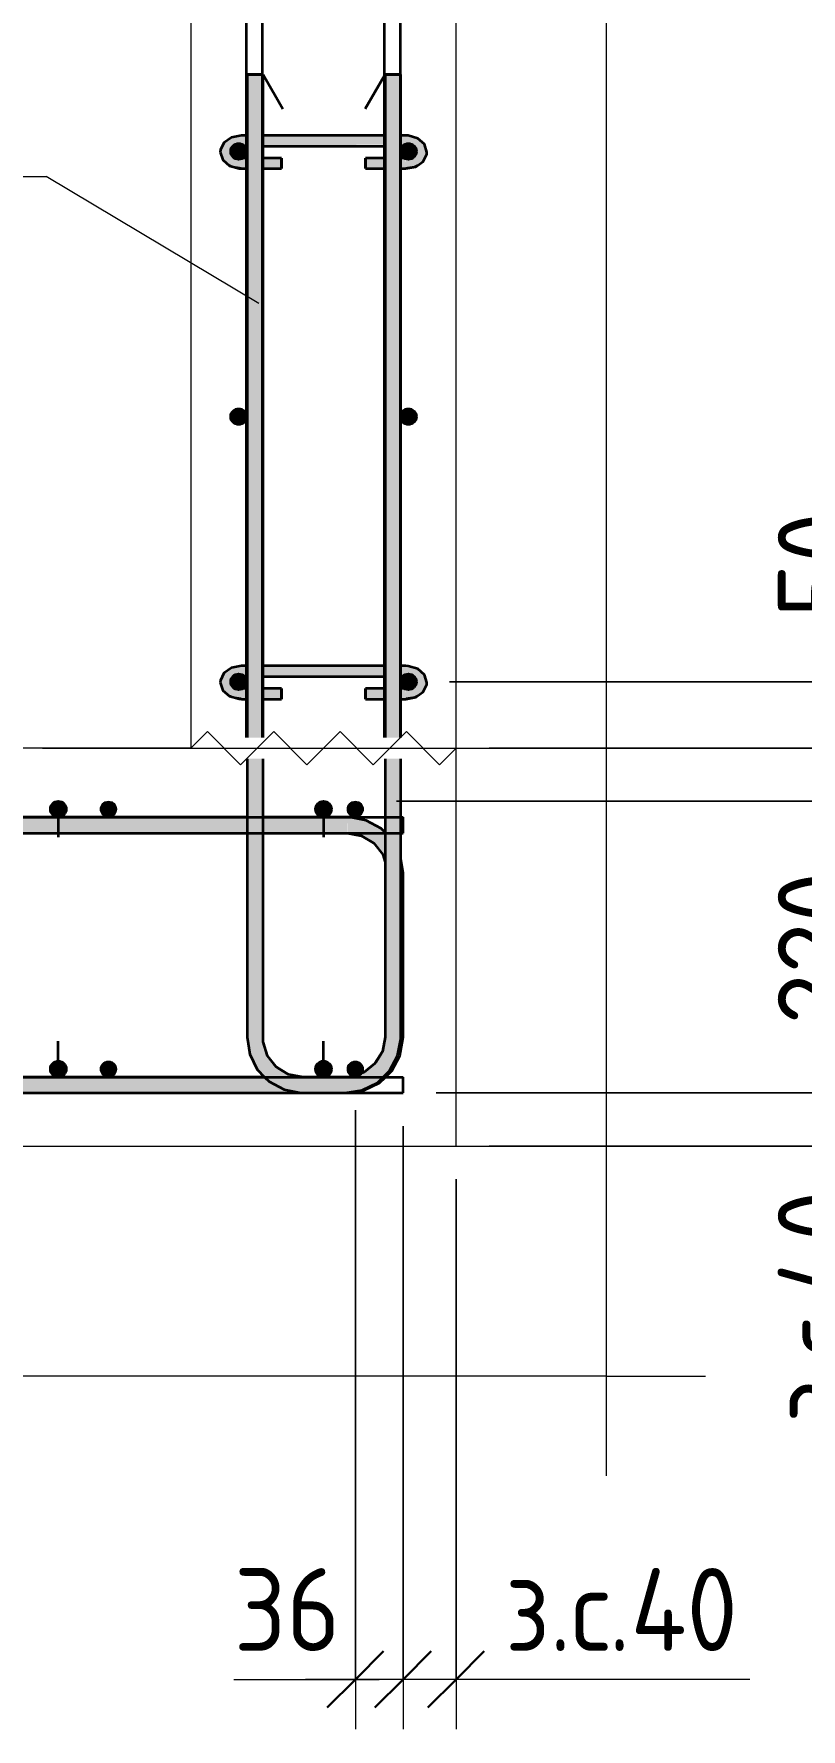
# Model space of a CAD drawing. Header units: millimetres. Extents: x -39709 to 12452, y -4989 to 80275.
# Drawn here: x -102 to 477, y -3690 to -2411 of the extents above; entities that cross this region are included whole.
import ezdxf

# ---------------------------------------------------------------- set-up
doc = ezdxf.new("R2010")
doc.units = ezdxf.units.MM
for name, color, linetype, lineweight in [('AA_Dim', 7, 'Continuous', 9), ('AA_Dim-25', 7, 'Continuous', 9), ('AA_Oformlenie', 7, 'Continuous', 9), ('AA_Vinoska', 7, 'Continuous', 9), ('AA_Visotnaya otmetka', 7, 'Continuous', 9), ('AF_Stena_Опалубка', 253, 'Continuous', 20), ('KR_Armatura', 7, 'Continuous', 20), ('KR_Armatura_Tonkie', 7, 'Continuous', 20), ('KR_Fundament', 7, 'Continuous', 20)]:
    doc.layers.add(name, color=color, linetype=linetype, lineweight=lineweight)
doc.styles.add('ISOCPEUR_6', font='isocpeur.TTF', dxfattribs={"width": 0.9, "height": 62.5})
doc.dimstyles.new('00_Точн_3_знака__прозр__2', dxfattribs={"dimscale": 304.8, "dimtxt": 62.672186, "dimasz": 0.139436, "dimexe": 0.123031, "dimexo": 0.082021, "dimgap": 0.008202, "dimtad": 1, "dimdec": 3, "dimrnd": 0.001, "dimdsep": 46, "dimtxsty": 'ISOCPEUR_6', "dimblk1": 'OBLIQUE', "dimblk2": 'OBLIQUE', "dimsah": 1, "dimcen": 0.09, "dimdle": 0.123031, "dimazin": 0, "dimtfac": 1, "dimtdec": 4, "dimtix": 1, "dimtmove": 1, "dimatfit": 3, "dimfxl": 1, "dimtvp": 1, "dimtolj": 1, "dimtzin": 0, "dimlwd": 18, "dimlwe": 18, "dimarcsym": 2})
doc.dimstyles.new('00_Точн_3_знака__прозр__3', dxfattribs={"dimscale": 304.8, "dimtxt": 62.672186, "dimasz": 0.139436, "dimexe": 0.123031, "dimexo": 0.082021, "dimgap": 0.008202, "dimtad": 1, "dimdec": 3, "dimrnd": 0.001, "dimdsep": 46, "dimtxsty": 'ISOCPEUR_6', "dimblk1": 'OBLIQUE', "dimblk2": 'OBLIQUE', "dimsah": 1, "dimcen": 0.09, "dimdle": 0.123031, "dimazin": 0, "dimtfac": 1, "dimtdec": 4, "dimtix": 1, "dimtmove": 0, "dimatfit": 3, "dimfxl": 1, "dimtvp": 1, "dimtolj": 1, "dimtzin": 0, "dimlwd": 18, "dimlwe": 18, "dimarcsym": 2})

# ---------------------------------------------------------------- blocks, each defined once
blk = doc.blocks.new('265_Выпуск П одной длины _НесАрм_РабПлоск_ - В1 _d12_ t250-4071037-1-1 Армирование')
at = {"layer": 'KR_Armatura_Tonkie', "lineweight": 35}
h = blk.add_hatch(color=256, dxfattribs=at)
h.paths.add_polyline_path([(36979.7, -3168), (36984.3, -3168), (36984.1, -2958), (36972.3, -2958), (36972.5, -3168), (36978.3, -3168)])
h.paths.add_polyline_path([(36972.5, -2942), (36984.3, -2942), (36984.1, -2442), (36972.3, -2442), (36972.3, -2942)])
h = blk.add_hatch(color=256, dxfattribs=at)
h.paths.add_polyline_path([(37082.3, -3168), (37088.3, -3168), (37088.1, -2958), (37076.3, -2958), (37076.5, -3168), (37080.7, -3168)])
h.paths.add_polyline_path([(37081.2, -2942), (37088.3, -2942), (37088.1, -2901.5), (37087.9, -2900), (37088.3, -2894.8), (37088.1, -2701.5), (37087.9, -2700), (37088.3, -2694.8), (37088, -2501.1), (37088, -2498.9), (37088.3, -2494.8), (37088.1, -2442), (37076.3, -2442), (37076.5, -2942), (37080.7, -2942)])
for points in [[(37014.3, -3210), (37014.3, -3198), (37006.5, -3197), (36998.6, -3193.5), (36993.1, -3189.2), (36988.2, -3182.7), (36985.3, -3175.7), (36984.1, -3168), (36972.3, -3168), (36973.7, -3178.9), (36978.1, -3189.3), (36985, -3198), (36993.3, -3204.4), (37003.4, -3208.6), (37009.3, -3209.3)], [(37046.3, -3210), (37057.9, -3208.3), (37067.3, -3204.4), (37076, -3197.7), (37082.6, -3189), (37086.9, -3178.7), (37088.1, -3168), (37076.3, -3168), (37075.2, -3175.8), (37072.1, -3183.2), (37067.5, -3189.2), (37061, -3194.1), (37053.9, -3197), (37046.3, -3198.2), (37046.3, -3209.8)], [(37025.3, -3210), (37046.3, -3209.8), (37046.3, -3198), (37014.3, -3198.2), (37014.3, -3210)]]:
    blk.add_hatch(color=256, dxfattribs=at).paths.add_polyline_path(points)
for p, q in [((36972.3, -2442), (36972.3, -2942)), ((36972.3, -2442), (36983.9, -2442)), ((36983.9, -2442), (36972.5, -2442)), ((36984.1, -2442), (36984.3, -2442)), ((36984.3, -2942), (36984.3, -2442)), ((36984.3, -2442), (36999.3, -2468)), ((37075.9, -2442.7), (37061.3, -2468)), ((37076.3, -2442), (37075.9, -2442.7)), ((37076.3, -2442), (37076.3, -2942)), ((37076.3, -2442), (37087.9, -2442)), ((37087.9, -2442), (37076.5, -2442)), ((37088.1, -2442), (37088.3, -2442)), ((37088.3, -2498), (37088.3, -2442)), ((37088.3, -2698), (37088.3, -2502)), ((37088.3, -2897.9), (37088.3, -2702)), ((37088.3, -2942), (37088.3, -2902)), ((36972.3, -2958), (36972.3, -3002)), ((36984.3, -3002), (36984.3, -2958)), ((37076.3, -2958), (37076.3, -3002)), ((37088.3, -3002), (37088.3, -2958)), ((36972.3, -3002), (36972.3, -3014)), ((36984.3, -3014), (36984.3, -3002)), ((37076.3, -3002), (37076.3, -3014)), ((37088.3, -3014), (37088.3, -3002)), ((36972.3, -3014), (36972.3, -3168)), ((36984.3, -3168), (36984.3, -3014)), ((37076.3, -3014), (37076.3, -3168)), ((37088.3, -3168), (37088.3, -3014)), ((37046.3, -3198), (37014.3, -3198)), ((37014.3, -3210), (37046.3, -3210))]:
    blk.add_line(p, q, dxfattribs=at)
at = {"layer": 'KR_Armatura_Tonkie', "lineweight": 35, "flags": 128}
for points in [[(36972.3, -3168), (36974.2, -3180.7), (36979.9, -3192.2), (36985.5, -3198)], [(37014.3, -3198), (37003.6, -3196), (36994.3, -3190.4), (36987.7, -3181.9), (36984.5, -3171.5), (36984.3, -3168)], [(37076.3, -3168), (37074.3, -3178.7), (37068.7, -3187.9), (37060.2, -3194.6), (37049.8, -3197.8), (37046.3, -3198)], [(37075, -3198), (37079.7, -3193.4), (37085.8, -3182.1), (37088.2, -3169.5), (37088.3, -3168)], [(36985.5, -3198), (36988.8, -3201.4), (37000.1, -3207.5), (37012.7, -3210), (37014.3, -3210)], [(37046.3, -3210), (37059, -3208), (37070.5, -3202.3), (37075, -3198)]]:
    blk.add_lwpolyline(points, dxfattribs=at)
blk = doc.blocks.new('265_Выпуск П одной длины _НесАрм_РабПлоск_ - В1 _d12_ t250-V6-1-1 Армирование')
at = {"layer": 'KR_Armatura_Tonkie', "lineweight": 35}
for p, q in [((36972.3, -2442), (36972.3, -2488)), ((36983.9, -2442), (36972.5, -2442)), ((36972.5, -2442), (36983.9, -2442)), ((36984.3, -2488), (36984.3, -2442)), ((36984.3, -2442), (36999.3, -2468)), ((37075.9, -2442.7), (37061.3, -2468)), ((37076.3, -2442), (37075.9, -2442.7)), ((37076.3, -2442), (37076.3, -2488)), ((37076.5, -2442), (37087.9, -2442)), ((37087.9, -2442), (37076.5, -2442)), ((37088.3, -2488), (37088.3, -2442)), ((36972.3, -2496), (36972.3, -2505)), ((36984.3, -2505), (36984.3, -2496)), ((37076.3, -2496), (37076.3, -2505)), ((37088.3, -2498), (37088.3, -2496)), ((37088.3, -2505), (37088.3, -2502)), ((36972.3, -2513), (36972.3, -2888)), ((36984.3, -2888), (36984.3, -2513)), ((37076.3, -2513), (37076.3, -2888)), ((37088.3, -2698), (37088.3, -2513)), ((37088.3, -2888), (37088.3, -2702)), ((36972.3, -2896), (36972.3, -2905)), ((36984.3, -2905), (36984.3, -2896)), ((37076.3, -2896), (37076.3, -2905)), ((37088.3, -2897.9), (37088.3, -2896)), ((36972.3, -2913), (36972.3, -2942)), ((36984.3, -2942), (36984.3, -2913)), ((37076.3, -2913), (37076.3, -2942)), ((37088.3, -2905), (37088.3, -2902)), ((37088.3, -2942), (37088.3, -2913)), ((36972.3, -2958), (36972.3, -3002)), ((36984.3, -3002), (36984.3, -2958)), ((37076.3, -2958), (37076.3, -3002)), ((37088.3, -3002), (37088.3, -2958)), ((37076.3, -3002), (37076.3, -3013.3)), ((37088.3, -3014), (37088.3, -3002)), ((36972.3, -3014), (36972.3, -3168)), ((36984.3, -3168), (36984.3, -3014)), ((37088.3, -3032.7), (37088.3, -3014)), ((37076.3, -3034.8), (37076.3, -3168)), ((37076.3, -3168), (37074.5, -3177.5)), ((36987.2, -3180.5), (36984.9, -3173)), ((36993.9, -3189.9), (36988, -3182.3)), ((37073.5, -3180), (37069.5, -3186.5)), ((37002.2, -3195.2), (36995.7, -3191.3)), ((37058.7, -3195), (37051.3, -3197.3)), ((37068.1, -3188.4), (37060.6, -3194.3)), ((37014.3, -3198), (37004.8, -3196.3)), ((37046.3, -3198), (37014.3, -3198)), ((37014.3, -3210), (37046.3, -3210))]:
    blk.add_line(p, q, dxfattribs=at)
at = {"layer": 'KR_Armatura_Tonkie', "lineweight": 35, "flags": 128}
for points in [[(36974.1, -3179.8), (36974.2, -3180.7), (36975.6, -3183.4)], [(36979.2, -3190.7), (36979.9, -3192.2), (36981.9, -3194.3)]]:
    blk.add_lwpolyline(points, dxfattribs=at)
blk = doc.blocks.new('350_Стержень П торец СК-СГ _НесАрм_РабПлоск_ - 350_Стержень П торец СК-СГ _НесАрм_РабПлоск_-4145397-1-1 Армирование')
at = {"layer": 'KR_Armatura_Tonkie', "lineweight": 35}
h = blk.add_hatch(color=256, dxfattribs=at)
h.paths.add_polyline_path([(36638, -3014), (36972.3, -3013.8), (36972.3, -3002), (36489.9, -3002.2), (36489.9, -3014), (36546.9, -3014)])
h.paths.add_polyline_path([(37025.3, -3014), (37047.9, -3013.8), (37047.9, -3002), (36984.3, -3002.3), (36984.3, -3014), (37002.5, -3014)])
h = blk.add_hatch(color=256, dxfattribs=at)
h.paths.add_polyline_path([(37089.1, -3044), (37089.9, -3044), (37088.3, -3034), (37088.3, -3044)])
h.paths.add_polyline_path([(37076.3, -3034.8), (37076.3, -3013.3), (37068.9, -3007.6), (37058.7, -3003.4), (37047.9, -3002.2), (37048.1, -3014), (37055.6, -3015), (37063.4, -3018.5), (37069.5, -3023.3), (37074, -3029.3), (37075.2, -3032.3)])
for points in [[(37089.1, -3168), (37089.9, -3168), (37089.7, -3044), (37088.3, -3044), (37088.3, -3168)], [(37047.9, -3210), (37059.5, -3208.3), (37069.2, -3204.1), (37078.1, -3197), (37084.2, -3189), (37088.5, -3178.7), (37089.7, -3168), (37088.3, -3168), (37086.8, -3178.9), (37082.6, -3189), (37075.5, -3198.1), (37066.5, -3204.7), (37057.1, -3208.6), (37047.9, -3209.8)], [(36546.9, -3210), (37012.7, -3209.8), (37002.5, -3208.2), (36992.8, -3204), (36984.6, -3198), (36489.9, -3198.2), (36489.9, -3210)]]:
    blk.add_hatch(color=256, dxfattribs=at).paths.add_polyline_path(points)
for p, q in [((36972.3, -3002), (36489.9, -3002)), ((37047.9, -3002), (36984.3, -3002)), ((36489.9, -3014), (36972.3, -3014)), ((36984.3, -3014), (37047.9, -3014)), ((37089.9, -3044), (37088.3, -3033.6)), ((37089.9, -3168), (37089.9, -3044)), ((36985, -3198), (36489.9, -3198)), ((37046.3, -3198), (37014.3, -3198)), ((36489.9, -3210), (37047.9, -3210))]:
    blk.add_line(p, q, dxfattribs=at)
at = {"layer": 'KR_Armatura_Tonkie', "lineweight": 35, "flags": 128}
for points in [[(37076.3, -3013.7), (37073.3, -3010.6), (37062, -3004.5), (37049.4, -3002), (37047.9, -3002)], [(37047.9, -3014), (37058.5, -3016), (37067.8, -3021.6), (37074.5, -3030.1), (37076.3, -3035.9)], [(37076.6, -3198), (37081.3, -3193.4), (37087.4, -3182.1), (37089.8, -3169.5), (37089.9, -3168)], [(37047.9, -3210), (37060.6, -3208), (37072.1, -3202.3), (37076.6, -3198)]]:
    blk.add_lwpolyline(points, dxfattribs=at)
blk = doc.blocks.new('350_Стержень П торец СК-СГ _НесАрм_РабПлоск_ - 350_Стержень П торец СК-СГ _НесАрм_РабПлоск_-V14-1-1 Армирование')
at = {"layer": 'KR_Armatura_Tonkie', "lineweight": 35}
for points in [[(36965.9, -2506), (36967.4, -2505.8), (36968.9, -2505.2), (36970.1, -2504.2), (36971.1, -2503), (36971.7, -2501.6), (36971.7, -2499), (36971.7, -2498.4), (36971.1, -2497), (36970.1, -2495.8), (36968.9, -2494.8), (36967.4, -2494.2), (36965.9, -2494), (36964.3, -2494.2), (36962.9, -2494.8), (36961.6, -2495.8), (36960.7, -2497), (36960, -2499), (36959.9, -2500), (36960.1, -2501.6), (36960.7, -2503), (36961.6, -2504.2), (36962.9, -2505.2), (36964.3, -2505.8)], [(37093.9, -2506), (37095.4, -2505.8), (37096.9, -2505.2), (37098.1, -2504.2), (37099.1, -2503), (37099.7, -2501.6), (37099.7, -2499), (37099.7, -2498.4), (37099.1, -2497), (37098.1, -2495.8), (37096.9, -2494.8), (37095.4, -2494.2), (37093.6, -2494), (37092.3, -2494.2), (37090.9, -2494.8), (37089.6, -2495.8), (37088.7, -2497), (37088, -2499), (37087.9, -2500), (37088.1, -2501.6), (37088.7, -2503), (37089.6, -2504.2), (37090.9, -2505.2), (37092.3, -2505.8), (37093.6, -2506)]]:
    blk.add_hatch(color=256, dxfattribs=at).paths.add_polyline_path(points)
at = {"layer": 'AA_Oformlenie'}
for centre, start, end in [((36965.9, -2500), 90, 270), ((36965.9, -2500), 270, 90), ((37093.9, -2500), 90, 270), ((37093.9, -2500), 270, 90)]:
    blk.add_arc(centre, 6, start, end, dxfattribs=at)
at = {"layer": 'KR_Armatura_Tonkie', "lineweight": 35}
for centre in [(36965.9, -2500), (37093.9, -2500)]:
    blk.add_circle(centre, 6, dxfattribs=at)
blk = doc.blocks.new('350_Стержень П торец СК-СГ _НесАрм_РабПлоск_ - 350_Стержень П торец СК-СГ _НесАрм_РабПлоск_-4142405-1-1 Армирование')
at = {"layer": 'KR_Armatura_Tonkie', "lineweight": 35}
for points in [[(36965.9, -1106), (36967.4, -1105.8), (36968.9, -1105.2), (36970.1, -1104.2), (36971.1, -1103), (36971.7, -1101.6), (36971.9, -1100), (36971.7, -1098.4), (36971.1, -1097), (36970.1, -1095.8), (36968.9, -1094.8), (36967.4, -1094.2), (36965.9, -1094), (36964.3, -1094.2), (36962.9, -1094.8), (36961.6, -1095.8), (36960.7, -1097), (36960.1, -1098.4), (36959.9, -1100), (36960.1, -1101.6), (36960.7, -1103), (36961.6, -1104.2), (36962.9, -1105.2), (36964.3, -1105.8)], [(37093.9, -1106), (37095.4, -1105.8), (37096.9, -1105.2), (37098.1, -1104.2), (37099.1, -1103), (37099.7, -1101.6), (37099.9, -1100), (37099.7, -1098.4), (37099.1, -1097), (37098.1, -1095.8), (37096.9, -1094.8), (37095.4, -1094.2), (37093.6, -1094), (37092.3, -1094.2), (37090.9, -1094.8), (37089.6, -1095.8), (37088.7, -1097), (37088.1, -1098.4), (37087.9, -1100), (37088.1, -1101.6), (37088.7, -1103), (37089.6, -1104.2), (37090.9, -1105.2), (37092.3, -1105.8), (37093.6, -1106)]]:
    blk.add_hatch(color=256, dxfattribs=at).paths.add_polyline_path(points)
at = {"layer": 'AA_Oformlenie'}
for centre, start, end in [((36965.9, -1100), 90, 270), ((36965.9, -1100), 270, 90), ((37093.9, -1100), 90, 270), ((37093.9, -1100), 270, 90)]:
    blk.add_arc(centre, 6, start, end, dxfattribs=at)
at = {"layer": 'KR_Armatura_Tonkie', "lineweight": 35}
for centre in [(36965.9, -1100), (37093.9, -1100)]:
    blk.add_circle(centre, 6, dxfattribs=at)
blk = doc.blocks.new('261_Шпилька массив _НесАрм_РабПлоск_ - 8 А240-4153475-1-1 Армирование')
at = {"layer": 'KR_Armatura_Tonkie', "lineweight": 35}
for points in [[(36968, -2511.8), (36968, -2505.5), (36966.7, -2505.9), (36965.9, -2506), (36964.3, -2505.8), (36962.1, -2504.6), (36961, -2503.4), (36960.5, -2502.6), (36959.9, -2500.5), (36960, -2499), (36960.4, -2497.7), (36961.1, -2496.4), (36961.9, -2495.6), (36963.3, -2494.6), (36964.3, -2494.2), (36965.9, -2494), (36968, -2494), (36968, -2488), (36962, -2489), (36959.2, -2490.3), (36955.5, -2493.4), (36953.3, -2496.2), (36952, -2500.5), (36953.3, -2504.8), (36957, -2508.6), (36962.1, -2511), (36964.1, -2511.3)], [(37091.9, -2511.8), (37098, -2510.9), (37103.2, -2508.5), (37106.7, -2504.8), (37107.9, -2500.5), (37106.7, -2496.2), (37104.3, -2492.6), (37099.4, -2489.5), (37091.9, -2488.1), (37091.9, -2494.4), (37092.4, -2494.2), (37093.9, -2494), (37095.9, -2494.4), (37096.9, -2494.8), (37098.6, -2496.4), (37099.3, -2497.7), (37099.7, -2499), (37099.8, -2500.8), (37099.5, -2502), (37098.6, -2503.6), (37097.3, -2504.8), (37096.9, -2505.2), (37095.4, -2505.8), (37093.1, -2505.9), (37091.9, -2506), (37091.9, -2511)], [(37091.9, -2513), (37099.4, -2511.5), (37104.3, -2508.4), (37106.7, -2504.8), (37103.2, -2508.5), (37098, -2510.9), (37091.9, -2511.8), (37091.9, -2512.8)], [(36968, -2513), (36968, -2511.8), (36961.9, -2510.9), (36956.7, -2508.5), (36957, -2508.9), (36960.5, -2511.3), (36962, -2512), (36964.6, -2512.4)], [(36968, -2911.8), (36968, -2905.5), (36966.7, -2905.9), (36965.9, -2906), (36964.3, -2905.8), (36962.1, -2904.6), (36961, -2903.4), (36960.5, -2902.6), (36959.9, -2900.5), (36959.9, -2899.7), (36960.4, -2897.7), (36961.1, -2896.4), (36961.9, -2895.6), (36963.3, -2894.6), (36964.3, -2894.2), (36965.9, -2894), (36968, -2894), (36968, -2888), (36962, -2889), (36959.2, -2890.3), (36955.5, -2893.4), (36953.3, -2896.2), (36952, -2900.5), (36953.3, -2904.8), (36957, -2908.6), (36962.1, -2911), (36964.1, -2911.3)], [(37091.9, -2911.8), (37098, -2910.9), (37103.2, -2908.5), (37106.7, -2904.8), (37107.9, -2900.5), (37106.7, -2896.2), (37104.3, -2892.6), (37099.4, -2889.5), (37091.9, -2888.1), (37091.9, -2894.4), (37092.4, -2894.2), (37093.9, -2894), (37095.9, -2894.4), (37096.9, -2894.8), (37098.6, -2896.4), (37099.5, -2897.9), (37099.7, -2898.4), (37099.8, -2900.8), (37099.5, -2902), (37098.6, -2903.6), (37097.3, -2904.8), (37096.9, -2905.2), (37095.4, -2905.8), (37093.1, -2905.9), (37091.9, -2906), (37091.9, -2911)], [(36968, -2913), (36968, -2911.8), (36961.9, -2910.9), (36956.7, -2908.5), (36957, -2908.9), (36960.5, -2911.3), (36962, -2912), (36966.3, -2912.7)], [(37091.9, -2913), (37099.4, -2911.5), (37104.3, -2908.4), (37106.7, -2904.8), (37103.2, -2908.5), (37098, -2910.9), (37091.9, -2911.8), (37091.9, -2912.8)]]:
    blk.add_hatch(color=256, dxfattribs=at).paths.add_polyline_path(points)
h = blk.add_hatch(color=256, dxfattribs=at)
h.paths.add_polyline_path([(37090.6, -2494.8), (37091.1, -2494.7), (37091.9, -2494.2), (37091.9, -2488), (37088.3, -2488.1), (37088.3, -2494.8)])
h.paths.add_polyline_path([(37048.1, -2494.8), (37076.3, -2494.7), (37076.3, -2488), (36984.3, -2488.2), (36984.3, -2494.8), (37002.5, -2494.8)])
h.paths.add_polyline_path([(36972.3, -2494.8), (36972.3, -2488), (36968, -2488.1), (36968, -2494.5), (36969.4, -2494.8), (36971.9, -2494.8)])
h = blk.add_hatch(color=256, dxfattribs=at)
h.paths.add_polyline_path([(36998.3, -2511.8), (36998.3, -2505), (36984.3, -2505.1), (36984.3, -2511.8)])
h.paths.add_polyline_path([(36968, -2511.8), (36972.3, -2511.7), (36972.3, -2505), (36968.9, -2505.2), (36968, -2505.8), (36968, -2511)])
h = blk.add_hatch(color=256, dxfattribs=at)
h.paths.add_polyline_path([(36971.7, -2496), (36972.3, -2495.9), (36972.3, -2494.8), (36968.9, -2494.8), (36970.3, -2496), (36971.1, -2496)])
h.paths.add_polyline_path([(37089.4, -2496), (37090, -2495.5), (37090.6, -2494.8), (37088.3, -2494.8), (37088.3, -2496), (37089.3, -2496)])
h.paths.add_polyline_path([(37075.9, -2496), (37076.3, -2495.8), (37076.3, -2494.8), (36984.3, -2494.9), (36984.3, -2496), (37070.9, -2496)])
h = blk.add_hatch(color=256, dxfattribs=at)
h.paths.add_polyline_path([(37091.9, -2511.8), (37091.6, -2505.5), (37089.6, -2505), (37088.3, -2505.2), (37088.3, -2511.8)])
h.paths.add_polyline_path([(37061.6, -2511.8), (37076.3, -2511.8), (37076.3, -2505), (37061.6, -2505.1), (37061.6, -2511)])
h = blk.add_hatch(color=256, dxfattribs=at)
h.paths.add_polyline_path([(36968, -2513), (36972.3, -2512.8), (36972.3, -2511.8), (36968, -2511.8), (36968, -2512.8)])
h.paths.add_polyline_path([(36998.3, -2513), (36998.3, -2511.8), (36984.3, -2511.8), (36984.3, -2513)])
h = blk.add_hatch(color=256, dxfattribs=at)
h.paths.add_polyline_path([(37070.9, -2513), (37076.3, -2512.8), (37076.3, -2511.8), (37061.6, -2511.8), (37061.6, -2513)])
h.paths.add_polyline_path([(37091.9, -2513), (37091.9, -2511.8), (37088.3, -2511.9), (37088.3, -2513)])
h = blk.add_hatch(color=256, dxfattribs=at)
h.paths.add_polyline_path([(37070.9, -2894.8), (37076.3, -2894.7), (37076.3, -2888), (36984.3, -2888.2), (36984.3, -2894.8), (37048.1, -2894.8)])
h.paths.add_polyline_path([(37088.3, -2894.8), (37091.1, -2894.7), (37091.9, -2894.2), (37091.9, -2888), (37088.3, -2888.1), (37088.3, -2894.8)])
h.paths.add_polyline_path([(36972.3, -2894.8), (36972.3, -2888), (36968, -2888.1), (36968, -2894.5), (36969.4, -2894.8), (36971.9, -2894.8)])
h = blk.add_hatch(color=256, dxfattribs=at)
h.paths.add_polyline_path([(36971.7, -2896), (36972.3, -2895.9), (36972.3, -2894.8), (36968.9, -2894.8), (36970.3, -2896), (36971.1, -2896)])
h.paths.add_polyline_path([(37089.4, -2896), (37090, -2895.5), (37090.6, -2894.8), (37088.3, -2894.8), (37088.3, -2896), (37089.3, -2896)])
h.paths.add_polyline_path([(37075.9, -2896), (37076.3, -2895.8), (37076.3, -2894.8), (36984.3, -2894.9), (36984.3, -2896), (37070.9, -2896)])
h = blk.add_hatch(color=256, dxfattribs=at)
h.paths.add_polyline_path([(36998.3, -2911.8), (36998.3, -2905), (36984.3, -2905.1), (36984.3, -2911.8)])
h.paths.add_polyline_path([(36971.9, -2911.8), (36972.3, -2911.7), (36972.3, -2905), (36968.9, -2905.2), (36968, -2905.8), (36968, -2911.8)])
h = blk.add_hatch(color=256, dxfattribs=at)
h.paths.add_polyline_path([(36968, -2913), (36972.3, -2912.7), (36972.3, -2911.8), (36968, -2911.8), (36968, -2912.8)])
h.paths.add_polyline_path([(36998.3, -2913), (36998.3, -2911.8), (36984.3, -2911.8), (36984.3, -2913)])
h = blk.add_hatch(color=256, dxfattribs=at)
h.paths.add_polyline_path([(37091.9, -2911.8), (37091.6, -2905.5), (37089.6, -2905), (37088.3, -2905.2), (37088.3, -2911.8)])
h.paths.add_polyline_path([(37061.6, -2911.8), (37076.3, -2911.8), (37076.3, -2905), (37061.6, -2905.1), (37061.6, -2911)])
h = blk.add_hatch(color=256, dxfattribs=at)
h.paths.add_polyline_path([(37075.9, -2913), (37076.3, -2912.7), (37076.3, -2911.8), (37061.6, -2911.8), (37061.6, -2913), (37070.9, -2913)])
h.paths.add_polyline_path([(37088.3, -2913), (37091.9, -2912.7), (37091.9, -2911.8), (37088.3, -2911.9), (37088.3, -2912.9)])
for p, q in [((36971.9, -2488), (36968, -2488)), ((36972.3, -2488), (36971.9, -2488)), ((37075.9, -2488), (36984.3, -2488)), ((37076.3, -2488), (37075.9, -2488)), ((37091.9, -2488), (37088.3, -2488)), ((36971.9, -2505), (36969.2, -2505)), ((36970.3, -2496), (36971.9, -2496)), ((36971.9, -2496), (36972.3, -2496)), ((36972.3, -2505), (36971.9, -2505)), ((36984.3, -2496), (37075.9, -2496)), ((36998.3, -2505), (36984.3, -2505)), ((36998.3, -2505), (36998.3, -2511.8)), ((36998.3, -2506.2), (36998.3, -2505.1)), ((37075.9, -2505), (37061.6, -2505)), ((37061.6, -2511.8), (37061.6, -2505)), ((37061.6, -2505.1), (37061.6, -2506.2)), ((37075.9, -2496), (37076.3, -2496)), ((37076.3, -2505), (37075.9, -2505)), ((37088.3, -2496), (37089.5, -2496)), ((37090.6, -2505), (37088.3, -2505)), ((36968, -2513), (36971.9, -2513)), ((36971.9, -2513), (36972.3, -2513)), ((36984.3, -2513), (36998.3, -2513)), ((36998.3, -2512.8), (36998.3, -2506.2)), ((36998.3, -2511.8), (36998.3, -2513)), ((37061.6, -2506.2), (37061.6, -2512.8)), ((37061.6, -2513), (37061.6, -2511.8)), ((37061.6, -2513), (37075.9, -2513)), ((37075.9, -2513), (37076.3, -2513)), ((37088.3, -2513), (37091.9, -2513)), ((36971.9, -2888), (36968, -2888)), ((36972.3, -2888), (36971.9, -2888)), ((37075.9, -2888), (36984.3, -2888)), ((37076.3, -2888), (37075.9, -2888)), ((37091.9, -2888), (37088.3, -2888)), ((36970.3, -2896), (36971.9, -2896)), ((36971.9, -2896), (36972.3, -2896)), ((36984.3, -2896), (37075.9, -2896)), ((37075.9, -2896), (37076.3, -2896)), ((37088.3, -2896), (37089.5, -2896)), ((36968, -2913), (36971.9, -2913)), ((36971.9, -2905), (36969.2, -2905)), ((36972.3, -2905), (36971.9, -2905)), ((36971.9, -2913), (36972.3, -2913)), ((36998.3, -2905), (36984.3, -2905)), ((36984.3, -2913), (36998.3, -2913)), ((36998.3, -2905), (36998.3, -2911.8)), ((36998.3, -2906.2), (36998.3, -2905.1)), ((36998.3, -2912.8), (36998.3, -2906.2)), ((36998.3, -2911.8), (36998.3, -2913)), ((37075.9, -2905), (37061.6, -2905)), ((37061.6, -2911.8), (37061.6, -2905)), ((37061.6, -2905.1), (37061.6, -2906.2)), ((37061.6, -2906.2), (37061.6, -2912.8)), ((37061.6, -2913), (37061.6, -2911.8)), ((37061.6, -2913), (37075.9, -2913)), ((37076.3, -2905), (37075.9, -2905)), ((37075.9, -2913), (37076.3, -2913)), ((37090.6, -2905), (37088.3, -2905)), ((37088.3, -2913), (37091.9, -2913))]:
    blk.add_line(p, q, dxfattribs=at)
at = {"layer": 'KR_Armatura_Tonkie', "lineweight": 35, "flags": 128}
for points in [[(36968, -2488), (36960.5, -2489.5), (36954.8, -2493.4), (36952.2, -2498.9), (36952, -2500.5)], [(37107.9, -2500.5), (37106, -2494.6), (37101, -2490.2), (37093.7, -2488.1), (37091.9, -2488)], [(36952, -2500.5), (36953.9, -2506.4), (36958.9, -2510.8), (36966.2, -2512.9), (36968, -2513)], [(37091.9, -2513), (37099.5, -2511.5), (37105.1, -2507.6), (37107.8, -2502.1), (37107.9, -2500.5)], [(36968, -2888), (36960.5, -2889.5), (36954.8, -2893.4), (36952.2, -2898.9), (36952, -2900.5)], [(37107.9, -2900.5), (37106, -2894.6), (37101, -2890.2), (37093.7, -2888.1), (37091.9, -2888)], [(36952, -2900.5), (36953.9, -2906.4), (36958.9, -2910.8), (36966.2, -2912.9), (36968, -2913)], [(37091.9, -2913), (37099.5, -2911.5), (37105.1, -2907.6), (37107.8, -2902.1), (37107.9, -2900.5)]]:
    blk.add_lwpolyline(points, dxfattribs=at)
blk = doc.blocks.new('350_Стержень П торец СК-СГ _НесАрм_РабПлоск_ - 350_Стержень П торец СК-СГ _НесАрм_РабПлоск_-V25-1-1 Армирование')
at = {"layer": 'KR_Armatura_Tonkie', "lineweight": 35}
for points in [[(35429.9, -3002), (35431.4, -3001.8), (35432.9, -3001.2), (35434.1, -3000.2), (35435.1, -2999), (35435.7, -2997.6), (35435.9, -2996), (35435.7, -2994.4), (35435.1, -2993), (35434.1, -2991.8), (35432.9, -2990.8), (35431.4, -2990.2), (35429.9, -2990), (35428.3, -2990.2), (35426.9, -2990.8), (35425.6, -2991.8), (35424.7, -2993), (35424.1, -2994.4), (35423.9, -2996), (35424.1, -2997.6), (35424.7, -2999), (35425.6, -3000.2), (35426.9, -3001.2), (35428.3, -3001.8)], [(35429.9, -3198), (35431.4, -3197.8), (35432.9, -3197.2), (35434.1, -3196.2), (35435.1, -3195), (35435.7, -3193.5), (35435.9, -3192), (35435.7, -3190.4), (35435.1, -3189), (35434.1, -3187.8), (35432.9, -3186.8), (35431.4, -3186.2), (35429.9, -3186), (35428.3, -3186.2), (35426.9, -3186.8), (35425.6, -3187.8), (35424.7, -3189), (35424.1, -3190.4), (35423.9, -3192), (35424.1, -3193.6), (35424.7, -3195), (35425.6, -3196.2), (35426.9, -3197.2), (35428.3, -3197.8)]]:
    blk.add_hatch(color=256, dxfattribs=at).paths.add_polyline_path(points)
at = {"layer": 'AA_Oformlenie'}
for centre, start, end in [((35429.9, -2996), 360, 180), ((35429.9, -2996), 180, 0), ((35429.9, -3192), 0, 180), ((35429.9, -3192), 180, 0)]:
    blk.add_arc(centre, 6, start, end, dxfattribs=at)
at = {"layer": 'KR_Armatura_Tonkie', "lineweight": 35}
for p, q in [((35429.9, -3002), (35429.9, -3014)), ((35429.9, -3014), (35429.9, -3017)), ((35429.9, -3186), (35429.9, -3171))]:
    blk.add_line(p, q, dxfattribs=at)
for centre in [(35429.9, -2996), (35429.9, -3192)]:
    blk.add_circle(centre, 6, dxfattribs=at)
blk = doc.blocks.new('011_Прямоугольник обрыва _ЭлУзла_ - 011_Прямоугольник обрыва _ЭлУзла_-4144281-1-1 Армирование')
at = {"layer": 'AA_Oformlenie'}
for p, q in [((37243, -1620.2), (37243, -3423.6)), ((37243, -3423.6), (36641.4, -3423.6))]:
    blk.add_line(p, q, dxfattribs=at)
blk = doc.blocks.new('Последовательность узлов - 3мм масшт20 маскировка-V26-1-1 Армирование')
at = {"layer": 'AA_Oformlenie'}
for p, q in [((36929.9, 3050), (36942.4, 3062.5)), ((36967.4, 3037.5), (36942.4, 3062.5)), ((36979.9, 3050), (36992.4, 3062.5)), ((37017.4, 3037.5), (36992.4, 3062.5)), ((37029.9, 3050), (37042.4, 3062.5)), ((37067.4, 3037.5), (37042.4, 3062.5)), ((37079.9, 3050), (37092.4, 3062.5)), ((37117.4, 3037.5), (37092.4, 3062.5)), ((36979.9, 3050), (36967.4, 3037.5)), ((37029.9, 3050), (37017.4, 3037.5)), ((37079.9, 3050), (37067.4, 3037.5)), ((37129.9, 3050), (37117.4, 3037.5))]:
    blk.add_line(p, q, dxfattribs=at)
blk = doc.blocks.new('DIMBLOCK82-1-1 Армирование')
at = {"layer": 'AA_Dim-25', "lineweight": 30}
for p, q in [((542.9, -3210), (521.6, -3188.8)), ((542.9, -3210), (564.1, -3231.3)), ((542.9, -3250), (521.6, -3228.8)), ((542.9, -3250), (564.1, -3271.2))]:
    blk.add_line(p, q, dxfattribs=at)
at = {"layer": 'AA_Dim-25', "lineweight": 18}
for p, q in [((201.4, -3210), (580.4, -3210)), ((542.9, -3210), (201.4, -3210)), ((542.9, -3287.5), (542.9, -3210)), ((542.9, -3249.6), (542.9, -3230)), ((241.4, -3250), (580.4, -3250)), ((542.9, -3250), (241.4, -3250)), ((542.9, -3459), (542.9, -3249.6))]:
    blk.add_line(p, q, dxfattribs=at)
at = {"layer": 'AA_Dim-25', "color": 0, "lineweight": 18, "insert": (459, -3459), "char_height": 62.5, "width": 221.363, "attachment_point": 1, "rotation": 90, "line_spacing_factor": 1.135194, "style": 'ISOCPEUR_6'}
blk.add_mtext('з.с.40', dxfattribs=at)
blk = doc.blocks.new('_Oblique')
at = {"color": 0, "linetype": 'ByBlock', "lineweight": -2}
blk.add_line((-0.5, -0.5), (0.5, 0.5), dxfattribs=at)
blk = doc.blocks.new('DIMBLOCK83-1-1 Армирование')
at = {"layer": 'AA_Dim-25', "lineweight": 30}
for p, q in [((542.9, -2990), (521.6, -2968.8)), ((542.9, -2990), (564.1, -3011.2)), ((542.9, -3210), (521.6, -3188.8)), ((542.9, -3210), (564.1, -3231.3))]:
    blk.add_line(p, q, dxfattribs=at)
at = {"layer": 'AA_Dim-25', "lineweight": 18}
for p, q in [((171.4, -2990), (580.4, -2990)), ((542.9, -2990), (171.4, -2990)), ((542.9, -3210), (542.9, -2990)), ((201.4, -3210), (580.4, -3210)), ((542.9, -3210), (201.4, -3210))]:
    blk.add_line(p, q, dxfattribs=at)
at = {"layer": 'AA_Dim-25', "color": 0, "lineweight": 18, "insert": (459, -3158.5), "char_height": 62.5, "width": 140.48, "attachment_point": 1, "rotation": 90, "line_spacing_factor": 1.135194, "style": 'ISOCPEUR_6'}
blk.add_mtext('220', dxfattribs=at)
blk = doc.blocks.new('DIMBLOCK84-1-1 Армирование')
at = {"layer": 'AA_Dim-25', "lineweight": 18}
for p, q in [((689.4, -2716.3), (689.4, -2925.8)), ((542.9, -2990), (542.9, -2912.5)), ((689.4, -2925.8), (542.9, -2970)), ((241.4, -2950), (580.4, -2950)), ((542.9, -2950), (241.4, -2950)), ((171.4, -2990), (580.4, -2990)), ((542.9, -2990), (171.4, -2990))]:
    blk.add_line(p, q, dxfattribs=at)
at = {"layer": 'AA_Dim-25', "lineweight": 30}
for p, q in [((542.9, -2950), (521.6, -2928.8)), ((542.9, -2950), (564.1, -2971.2)), ((542.9, -2990), (521.6, -2968.8)), ((542.9, -2990), (564.1, -3011.2))]:
    blk.add_line(p, q, dxfattribs=at)
at = {"layer": 'AA_Dim-25', "color": 0, "lineweight": 18, "insert": (605.5, -2900.8), "char_height": 62.5, "width": 221.363, "attachment_point": 1, "rotation": 90, "line_spacing_factor": 1.135194, "style": 'ISOCPEUR_6'}
blk.add_mtext('з.с.40', dxfattribs=at)
blk = doc.blocks.new('DIMBLOCK86-1-1 Армирование')
at = {"layer": 'AA_Dim-25', "lineweight": 30}
for p, q in [((542.9, 300), (521.6, 321.2)), ((542.9, 300), (564.1, 278.7)), ((542.9, -2900), (521.6, -2878.8)), ((542.9, -2900), (564.1, -2921.3))]:
    blk.add_line(p, q, dxfattribs=at)
at = {"layer": 'AA_Dim-25', "lineweight": 18}
for p, q in [((211.4, 300), (580.4, 300)), ((542.9, 300), (211.4, 300)), ((542.9, 300), (542.9, -2900)), ((211.4, -2900), (580.4, -2900)), ((542.9, -2900), (211.4, -2900))]:
    blk.add_line(p, q, dxfattribs=at)
at = {"layer": 'AA_Dim-25', "color": 0, "lineweight": 18, "insert": (459, -1508.7), "char_height": 62.5, "width": 500.904, "attachment_point": 1, "rotation": 90, "line_spacing_factor": 1.135194, "style": 'ISOCPEUR_6'}
blk.add_mtext('200х16=3200', dxfattribs=at)
blk = doc.blocks.new('DIMBLOCK87-1-1 Армирование')
at = {"layer": 'AA_Dim-25', "lineweight": 18}
for p, q in [((542.9, -2773.3), (542.9, -2876.4)), ((542.9, -2876.4), (542.9, -2925)), ((211.4, -2900), (580.4, -2900)), ((542.9, -2900), (211.4, -2900)), ((542.9, -2900), (542.9, -2987.5)), ((241.4, -2950), (580.4, -2950)), ((542.9, -2950), (241.4, -2950))]:
    blk.add_line(p, q, dxfattribs=at)
at = {"layer": 'AA_Dim-25', "lineweight": 30}
for p, q in [((542.9, -2900), (521.6, -2878.8)), ((542.9, -2900), (564.1, -2921.3)), ((542.9, -2950), (521.6, -2928.8)), ((542.9, -2950), (564.1, -2971.2))]:
    blk.add_line(p, q, dxfattribs=at)
at = {"layer": 'AA_Dim-25', "color": 0, "lineweight": 18, "insert": (459, -2851.4), "char_height": 62.5, "width": 93.654, "attachment_point": 1, "rotation": 90, "line_spacing_factor": 1.135194, "style": 'ISOCPEUR_6'}
blk.add_mtext('50', dxfattribs=at)
blk = doc.blocks.new('042_М_Арматуры - Диам длина поз _ Комментарий-3662934-1-1 Армирование')
at = {"layer": 'AA_Vinoska'}
blk.add_line((35634.9, -2802.1), (35984.9, -2802.1), dxfattribs=at)
blk = doc.blocks.new('DIMBLOCK97-1-1 Армирование')
at = {"layer": 'AA_Dim-25', "lineweight": 18}
for p, q in [((176.4, -3235), (176.4, -3689.7)), ((176.4, -3652.2), (176.4, -3235)), ((216.4, -3275), (216.4, -3689.7)), ((216.4, -3652.2), (216.4, -3275)), ((253.9, -3652.2), (176.4, -3652.2)), ((228.3, -3652.2), (196.4, -3652.2)), ((437.8, -3652.2), (228.3, -3652.2))]:
    blk.add_line(p, q, dxfattribs=at)
at = {"layer": 'AA_Dim-25', "lineweight": 30}
for p, q in [((176.4, -3652.2), (197.6, -3630.9)), ((216.4, -3652.2), (237.6, -3630.9)), ((176.4, -3652.2), (155.1, -3673.4)), ((216.4, -3652.2), (195.1, -3673.4))]:
    blk.add_line(p, q, dxfattribs=at)
at = {"layer": 'AA_Dim-25', "color": 0, "lineweight": 18, "insert": (253.3, -3568.3), "char_height": 62.5, "width": 221.363, "attachment_point": 1, "line_spacing_factor": 1.135194, "style": 'ISOCPEUR_6'}
blk.add_mtext('з.с.40', dxfattribs=at)
blk = doc.blocks.new('DIMBLOCK98-1-1 Армирование')
at = {"layer": 'AA_Dim-25', "lineweight": 18}
for p, q in [((140.4, -3223), (140.4, -3689.7)), ((140.4, -3652.2), (140.4, -3223)), ((176.4, -3235), (176.4, -3689.7)), ((176.4, -3652.2), (176.4, -3235)), ((48.8, -3652.2), (151.8, -3652.2)), ((176.4, -3652.2), (102.9, -3652.2)), ((151.8, -3652.2), (158.4, -3652.2))]:
    blk.add_line(p, q, dxfattribs=at)
at = {"layer": 'AA_Dim-25', "lineweight": 30}
for p, q in [((140.4, -3652.2), (161.6, -3630.9)), ((176.4, -3652.2), (197.6, -3630.9)), ((140.4, -3652.2), (119.1, -3673.4)), ((176.4, -3652.2), (155.1, -3673.4))]:
    blk.add_line(p, q, dxfattribs=at)
at = {"layer": 'AA_Dim-25', "color": 0, "lineweight": 18, "insert": (48.8, -3568.3), "char_height": 62.5, "width": 93.654, "attachment_point": 1, "line_spacing_factor": 1.135194, "style": 'ISOCPEUR_6'}
blk.add_mtext('36', dxfattribs=at)

msp = doc.modelspace()

# ---------------------------------------------------------------- hatches: boundary and pattern name
at = {"layer": 'KR_Armatura'}
h = msp.add_hatch(color=256, dxfattribs=at)
edge = h.paths.add_edge_path()
edge.add_arc((52.3745, -2500), 6, 0, 360)
for points in [[(52.3745, -2506), (57.5707, -2503), (57.5707, -2497), (52.3745, -2494), (47.1784, -2497), (47.1784, -2503)], [(180.3745, -2506), (185.5707, -2503), (185.5707, -2497), (180.1453, -2494.1324), (175.1784, -2497), (175.1784, -2503), (180.1453, -2505.8676)], [(52.3745, -2706), (57.5707, -2703), (57.5707, -2697), (52.3745, -2694), (47.1784, -2697), (47.1784, -2703), (52.0975, -2705.84)], [(180.3745, -2706), (185.5707, -2703), (185.5707, -2697), (180.1453, -2694.1324), (175.1784, -2697), (175.1784, -2703), (180.1453, -2705.8676)], [(52.3745, -2906), (57.5707, -2903), (57.5707, -2897), (52.3745, -2894), (47.1784, -2897), (47.1784, -2903)], [(180.3745, -2906), (185.5707, -2903), (185.5707, -2897), (180.1453, -2894.1324), (175.1784, -2897), (175.1784, -2903), (180.1453, -2905.8676)], [(-48.8073, -3001.1962), (-42.8073, -3001.1962), (-39.8073, -2996), (-42.8073, -2990.8038), (-48.8073, -2990.8038), (-51.8073, -2996)], [(143.3745, -3001.1962), (146.3745, -2996), (143.3745, -2990.8038), (137.3745, -2990.8038), (134.3745, -2996), (137.3745, -3001.1962)], [(-42.8073, -3197.1962), (-39.8073, -3192), (-42.8073, -3186.8038), (-48.8073, -3186.8038), (-51.8073, -3192), (-48.8073, -3197.1962)], [(143.3745, -3197.1962), (146.3745, -3192), (143.3745, -3186.8038), (137.3745, -3186.8038), (134.3745, -3192), (137.3745, -3197.1962)]]:
    msp.add_hatch(color=256, dxfattribs=at).paths.add_polyline_path(points)
h = msp.add_hatch(color=256, dxfattribs=at)
edge = h.paths.add_edge_path()
edge.add_arc((180.3745, -2500), 6, 0, 360)
h = msp.add_hatch(color=256, dxfattribs=at)
edge = h.paths.add_edge_path()
edge.add_arc((52.3745, -2700), 6, 0, 360)
h = msp.add_hatch(color=256, dxfattribs=at)
edge = h.paths.add_edge_path()
edge.add_arc((180.3745, -2700), 6, 0, 360)
h = msp.add_hatch(color=256, dxfattribs=at)
edge = h.paths.add_edge_path()
edge.add_arc((52.3745, -2900), 6, 0, 360)
h = msp.add_hatch(color=256, dxfattribs=at)
edge = h.paths.add_edge_path()
edge.add_arc((180.3745, -2900), 6, 0, 360)
h = msp.add_hatch(color=256, dxfattribs=at)
edge = h.paths.add_edge_path()
edge.add_arc((-45.8073, -2996), 6, 0, 360)
h = msp.add_hatch(color=256, dxfattribs=at)
edge = h.paths.add_edge_path()
edge.add_arc((140.3745, -2996), 6, 0, 360)
h = msp.add_hatch(color=256, dxfattribs=at)
edge = h.paths.add_edge_path()
edge.add_arc((-45.8073, -3192), 6, 0, 360)
h = msp.add_hatch(color=256, dxfattribs=at)
edge = h.paths.add_edge_path()
edge.add_arc((140.3745, -3192), 6, 0, 360)

# ---------------------------------------------------------------- linework, layer by layer
at = {"layer": 'AA_Vinoska'}
for p, q in [((67.5589, -2614.69), (-92.7442, -2518.9264)), ((329.5055, -3423.6491), (404.5055, -3423.6491)), ((329.5055, -3423.6491), (329.5055, -3498.6491))]:
    msp.add_line(p, q, dxfattribs=at)
at = {"layer": 'AA_Visotnaya otmetka'}
for p, q in [((-95.5764, -2950), (852.1179, -2950)), ((-95.5764, -2950), (-95.5764, -2950)), ((-54.8153, -3250), (852.1179, -3250)), ((-54.8153, -3250), (-54.8153, -3250))]:
    msp.add_line(p, q, dxfattribs=at)
at = {"layer": 'AF_Stena_Опалубка'}
for p, q in [((16.3745, 350), (16.3745, -2950)), ((216.3745, -2950), (216.3745, 350))]:
    msp.add_line(p, q, dxfattribs=at)
at = {"layer": 'KR_Armatura'}
for p, q in [((52.3745, -2494), (47.1784, -2497)), ((47.1784, -2497), (47.1784, -2503)), ((47.1784, -2503), (52.3745, -2506)), ((57.5707, -2497), (52.3745, -2494)), ((52.3745, -2506), (57.5707, -2503)), ((57.5707, -2503), (57.5707, -2497)), ((180.1453, -2494.1324), (175.1784, -2497)), ((175.1784, -2497), (175.1784, -2503)), ((175.1784, -2503), (180.1453, -2505.8676)), ((185.5707, -2497), (180.1453, -2494.1324)), ((180.3745, -2506), (185.5707, -2503)), ((185.5707, -2503), (185.5707, -2497)), ((180.1453, -2505.8676), (180.3745, -2506)), ((52.3745, -2694), (47.1784, -2697)), ((47.1784, -2697), (47.1784, -2703)), ((57.5707, -2697), (52.3745, -2694)), ((57.5707, -2703), (57.5707, -2697)), ((180.1453, -2694.1324), (175.1784, -2697)), ((175.1784, -2697), (175.1784, -2703)), ((185.5707, -2697), (180.1453, -2694.1324)), ((185.5707, -2703), (185.5707, -2697)), ((47.1784, -2703), (52.0975, -2705.84)), ((52.0975, -2705.84), (52.3745, -2706)), ((52.3745, -2706), (57.5707, -2703)), ((175.1784, -2703), (180.1453, -2705.8676)), ((180.1453, -2705.8676), (180.3745, -2706)), ((180.3745, -2706), (185.5707, -2703)), ((52.3745, -2894), (47.1784, -2897)), ((47.1784, -2897), (47.1784, -2903)), ((57.5707, -2897), (52.3745, -2894)), ((57.5707, -2903), (57.5707, -2897)), ((180.1453, -2894.1324), (175.1784, -2897)), ((175.1784, -2897), (175.1784, -2903)), ((185.5707, -2897), (180.1453, -2894.1324)), ((185.5707, -2903), (185.5707, -2897)), ((47.1784, -2903), (52.3745, -2906)), ((52.3745, -2906), (57.5707, -2903)), ((175.1784, -2903), (180.1453, -2905.8676)), ((180.1453, -2905.8676), (180.3745, -2906)), ((180.3745, -2906), (185.5707, -2903)), ((-48.8073, -2990.8038), (-51.8073, -2996)), ((-42.8073, -2990.8038), (-48.8073, -2990.8038)), ((-39.8073, -2996), (-42.8073, -2990.8038)), ((137.3745, -2990.8038), (134.3745, -2996)), ((143.3745, -2990.8038), (137.3745, -2990.8038)), ((146.3745, -2996), (143.3745, -2990.8038)), ((-51.8073, -2996), (-48.8073, -3001.1962)), ((-48.8073, -3001.1962), (-42.8073, -3001.1962)), ((-42.8073, -3001.1962), (-39.8073, -2996)), ((134.3745, -2996), (137.3745, -3001.1962)), ((137.3745, -3001.1962), (143.3745, -3001.1962)), ((143.3745, -3001.1962), (146.3745, -2996)), ((-48.8073, -3186.8038), (-51.8073, -3192)), ((-51.8073, -3192), (-48.8073, -3197.1962)), ((-42.8073, -3186.8038), (-48.8073, -3186.8038)), ((-39.8073, -3192), (-42.8073, -3186.8038)), ((-42.8073, -3197.1962), (-39.8073, -3192)), ((137.3745, -3186.8038), (134.3745, -3192)), ((134.3745, -3192), (137.3745, -3197.1962)), ((143.3745, -3186.8038), (137.3745, -3186.8038)), ((146.3745, -3192), (143.3745, -3186.8038)), ((143.3745, -3197.1962), (146.3745, -3192)), ((-48.8073, -3197.1962), (-42.8073, -3197.1962)), ((137.3745, -3197.1962), (143.3745, -3197.1962))]:
    msp.add_line(p, q, dxfattribs=at)
for centre in [(52.3745, -2500), (180.3745, -2500), (52.3745, -2700), (180.3745, -2700), (52.3745, -2900), (180.3745, -2900), (-45.8073, -2996), (140.3745, -2996), (-45.8073, -3192), (140.3745, -3192)]:
    msp.add_circle(centre, 6, dxfattribs=at)
at = {"layer": 'KR_Armatura_Tonkie', "lineweight": 35}
for p, q in [((58.3745, -2942), (58.3745, 320)), ((70.3745, -2942), (70.3745, 320)), ((162.3745, -2942), (162.3745, 320)), ((174.3745, -2942), (174.3745, 320)), ((-1943.6255, -3002), (176.3745, -3002)), ((176.3745, -3014), (176.3745, -3002)), ((-1943.6255, -3014), (176.3745, -3014)), ((-1943.6255, -3198), (176.3745, -3198)), ((176.3745, -3210), (176.3745, -3198)), ((-1943.6255, -3210), (176.3745, -3210))]:
    msp.add_line(p, q, dxfattribs=at)
at = {"layer": 'KR_Fundament'}
for p, q in [((16.3745, -2950), (-1783.4623, -2950)), ((216.3745, -3250), (216.3745, -2950)), ((-1983.6255, -3250), (216.3745, -3250))]:
    msp.add_line(p, q, dxfattribs=at)

# ---------------------------------------------------------------- block references
at = {"layer": 'AA_Oformlenie'}
msp.add_blockref('011_Прямоугольник обрыва _ЭлУзла_ - 011_Прямоугольник обрыва _ЭлУзла_-4144281-1-1 Армирование', (-36913.4998, 0), dxfattribs=at)
at = {"layer": 'AA_Oformlenie', "rotation": 180}
msp.add_blockref('Последовательность узлов - 3мм масшт20 маскировка-V26-1-1 Армирование', (37146.2489, 100), dxfattribs=at)
at = {"layer": 'AA_Vinoska'}
msp.add_blockref('042_М_Арматуры - Диам длина поз _ Комментарий-3662934-1-1 Армирование', (-36077.6718, 283.2175), dxfattribs=at)
at = {"layer": 'KR_Armatura_Tonkie', "lineweight": 35}
for name, p in [('261_Шпилька массив _НесАрм_РабПлоск_ - 8 А240-4153475-1-1 Армирование', (-36913.4998, 0)), ('265_Выпуск П одной длины _НесАрм_РабПлоск_ - В1 _d12_ t250-4071037-1-1 Армирование', (-36913.4998, 0)), ('265_Выпуск П одной длины _НесАрм_РабПлоск_ - В1 _d12_ t250-V6-1-1 Армирование', (-36913.4998, 0)), ('350_Стержень П торец СК-СГ _НесАрм_РабПлоск_ - 350_Стержень П торец СК-СГ _НесАрм_РабПлоск_-V14-1-1 Армирование', (-36913.4998, 0)), ('350_Стержень П торец СК-СГ _НесАрм_РабПлоск_ - 350_Стержень П торец СК-СГ _НесАрм_РабПлоск_-4142405-1-1 Армирование', (-36913.4998, -1600)), ('350_Стержень П торец СК-СГ _НесАрм_РабПлоск_ - 350_Стержень П торец СК-СГ _НесАрм_РабПлоск_-4142405-1-1 Армирование', (-36913.4998, -1800)), ('350_Стержень П торец СК-СГ _НесАрм_РабПлоск_ - 350_Стержень П торец СК-СГ _НесАрм_РабПлоск_-V25-1-1 Армирование', (-35513.4998, 0)), ('350_Стержень П торец СК-СГ _НесАрм_РабПлоск_ - 350_Стержень П торец СК-СГ _НесАрм_РабПлоск_-V25-1-1 Армирование', (-35313.4998, 0)), ('350_Стержень П торец СК-СГ _НесАрм_РабПлоск_ - 350_Стержень П торец СК-СГ _НесАрм_РабПлоск_-4145397-1-1 Армирование', (-36913.4998, 0))]:
    msp.add_blockref(name, p, dxfattribs=at)

# ---------------------------------------------------------------- dimensions: what is measured, and where the dimension line sits
at = {"layer": 'AA_Dim', "lineweight": 18}
for base, p1, p2, override, picture, middle in [((542.8911, -2900), (186.3745, 300), (186.3745, -2900), {"dimpost": '200х16=<>', "dimfxl": 3200}, 'DIMBLOCK86-1-1 Армирование', (509.1411, -1300)), ((542.8911, -2990), (176.3745, -3210), (146.3745, -2990), {"dimpost": '<>', "dimfxl": 222.036033}, 'DIMBLOCK83-1-1 Армирование', (509.1411, -3100))]:
    dim = msp.add_linear_dim(base=base, p1=p1, p2=p2, angle=90, dimstyle='00_Точн_3_знака__прозр__3', override=override, dxfattribs=at)
    dim.commit()
    dim.dimension.update_dxf_attribs({"geometry": picture, "text_midpoint": middle})
for base, p1, p2, override, picture, middle in [((542.8911, -2950), (146.3745, -2990), (216.3745, -2950), {"dimpost": 'з.с.<>', "dimfxl": 80.622577}, 'DIMBLOCK84-1-1 Армирование', (647.1306, -2790.0901)), ((542.8911, -2950), (186.3745, -2900), (216.3745, -2950), {"dimpost": '<>', "dimfxl": 58.309519}, 'DIMBLOCK87-1-1 Армирование', (500.6378, -2804.5467)), ((542.8911, -3210), (216.3745, -3250), (176.3745, -3210), {"dimpost": 'з.с.<>', "dimfxl": 56.568542}, 'DIMBLOCK82-1-1 Армирование', (500.6378, -3348.3392))]:
    dim = msp.add_linear_dim(base=base, p1=p1, p2=p2, angle=90, dimstyle='00_Точн_3_знака__прозр__2', override=override, dxfattribs=at)
    dim.commit()
    dim.dimension.update_dxf_attribs({"geometry": picture, "text_midpoint": middle, "dimtype": 160, "text_rotation": 90})
for base, p1, p2, override, picture, middle in [((140.3745, -3652.1989), (176.3745, -3210), (140.3745, -3198), {"dimpost": '<>', "dimfxl": 37.947332}, 'DIMBLOCK98-1-1 Армирование', (95.5853, -3609.9457)), ((176.3745, -3652.1989), (216.3745, -3250), (176.3745, -3210), {"dimpost": 'з.с.<>', "dimfxl": 56.568542}, 'DIMBLOCK97-1-1 Армирование', (363.965, -3609.9457))]:
    dim = msp.add_linear_dim(base=base, p1=p1, p2=p2, dimstyle='00_Точн_3_знака__прозр__2', override=override, dxfattribs=at)
    dim.commit()
    dim.dimension.update_dxf_attribs({"geometry": picture, "text_midpoint": middle, "dimtype": 160})

doc.saveas('drawing.dxf')
